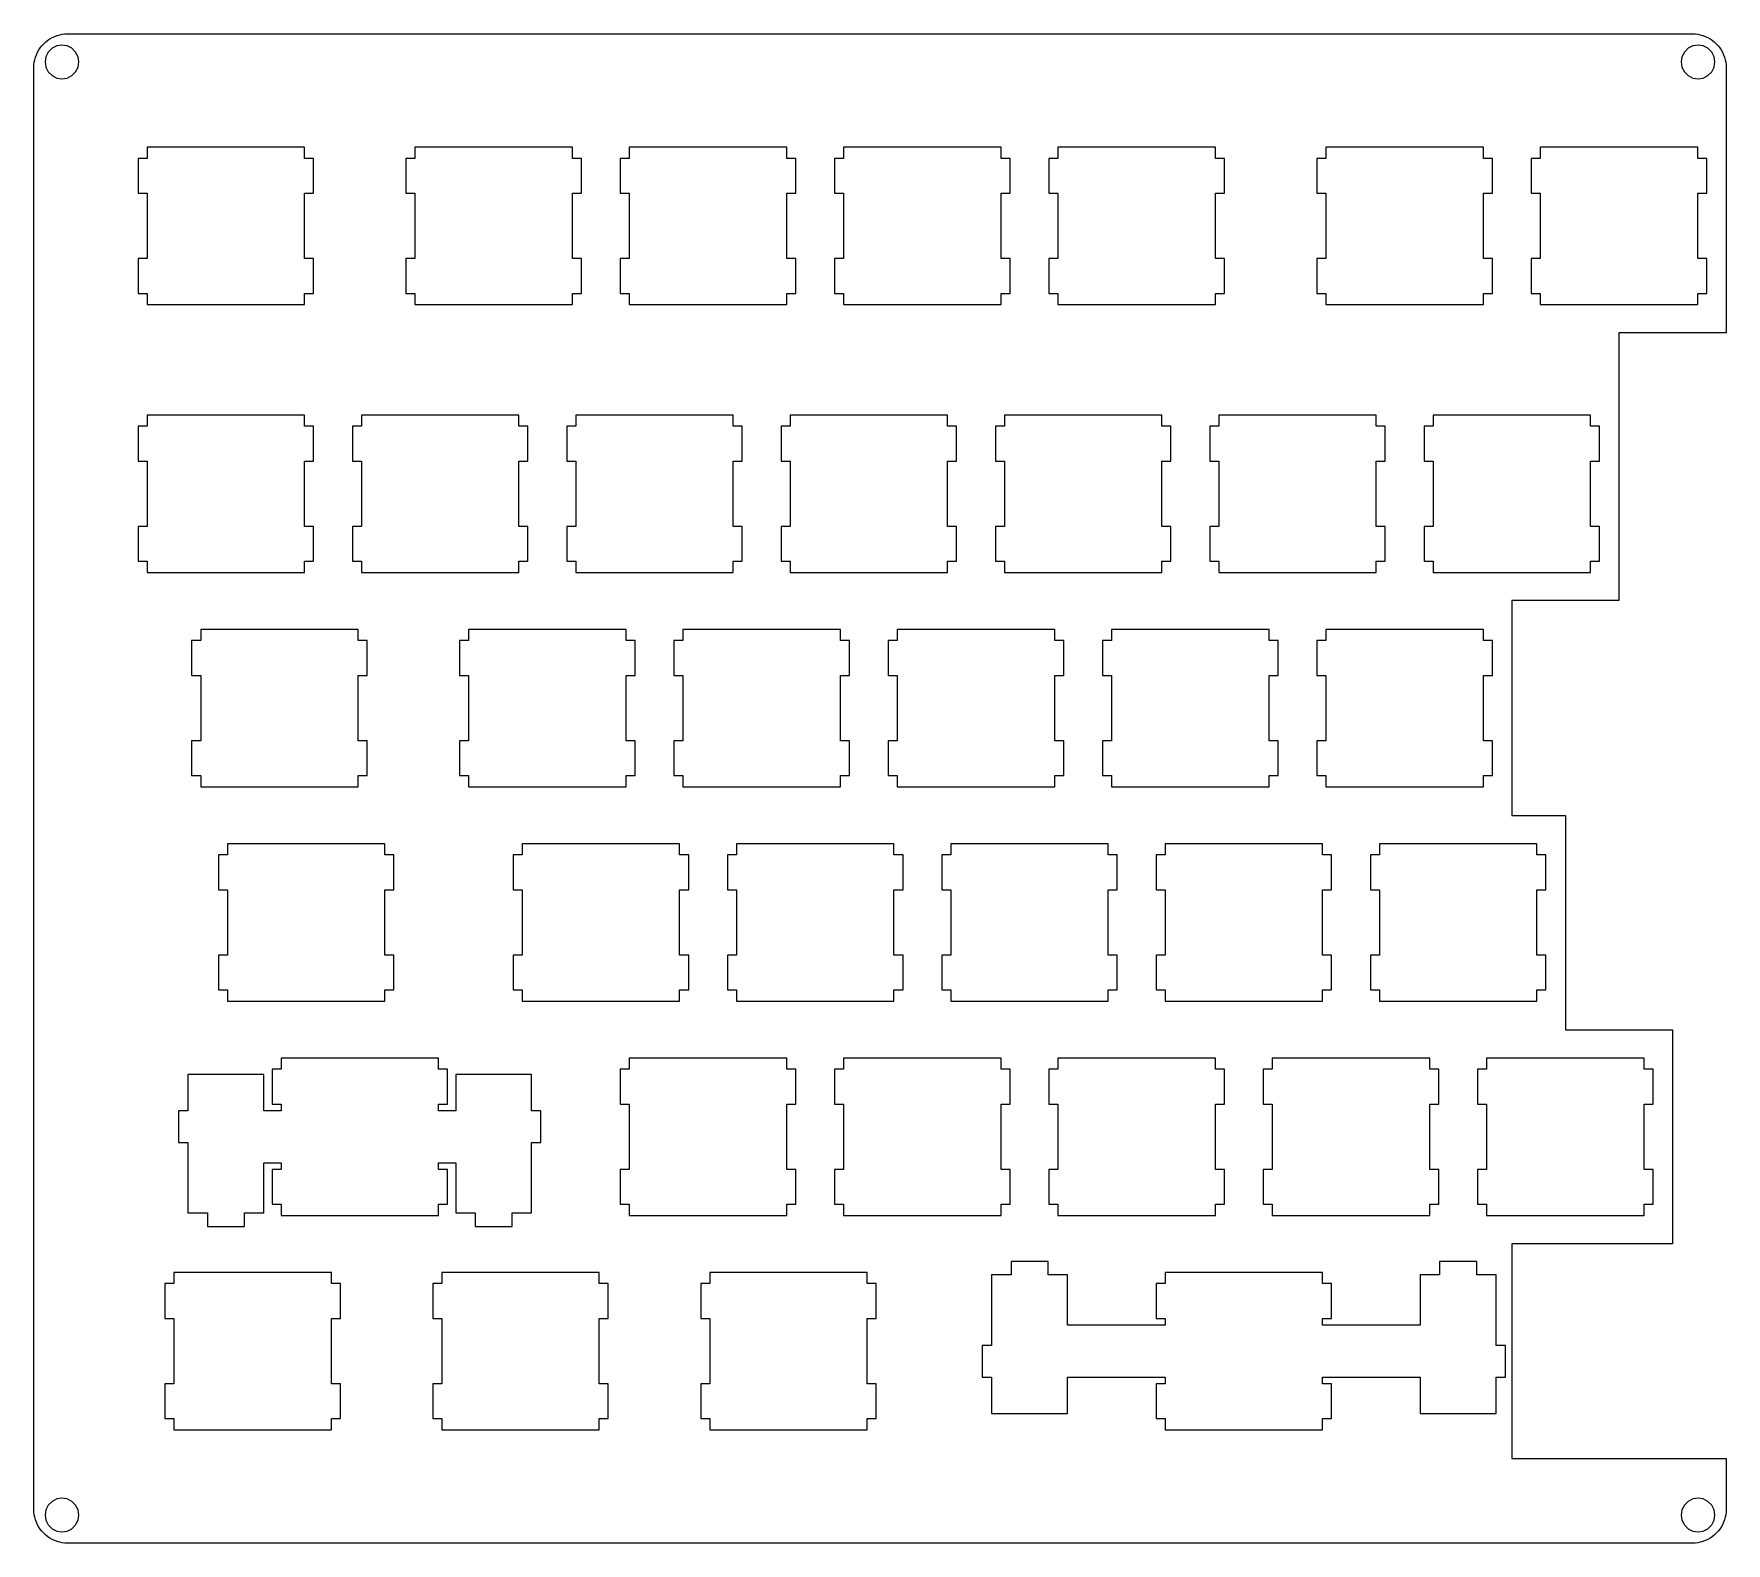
# Model space of a CAD drawing. Extents: x 0 to 151, y 0 to 134.
import ezdxf

# ---------------------------------------------------------------- set-up
doc = ezdxf.new("R2010")
doc.units = 0
doc.layers.get('0').update_dxf_attribs({"linetype": 'CONTINUOUS'})

msp = doc.modelspace()

# ---------------------------------------------------------------- linework, layer by layer
at = {"color": 0}
for p, q in [((1.52687, 133.871), (1.73357, 133.987)), ((1.73357, 133.987), (1.94717, 134.084)), ((1.94717, 134.084), (2.16765, 134.167)), ((2.16765, 134.167), (2.39503, 134.231)), ((2.39503, 134.231), (2.62516, 134.277)), ((2.62516, 134.277), (2.85943, 134.304)), ((2.85943, 134.304), (3.09507, 134.313)), ((3.09507, 134.313), (147.512, 134.313)), ((147.512, 134.313), (147.747, 134.304)), ((147.747, 134.304), (147.981, 134.277)), ((147.981, 134.277), (148.212, 134.231)), ((148.212, 134.231), (148.438, 134.167)), ((148.438, 134.167), (148.66, 134.084)), ((148.66, 134.084), (148.872, 133.987)), ((148.872, 133.987), (149.079, 133.871)), ((0.241157, 132.241), (0.323839, 132.461)), ((0.323839, 132.461), (0.421679, 132.675)), ((0.421679, 132.675), (0.537436, 132.882)), ((0.537436, 132.882), (0.666972, 133.077)), ((0.666972, 133.077), (0.813043, 133.262)), ((0.813043, 133.262), (0.972894, 133.435)), ((0.972894, 133.435), (1.14653, 133.595)), ((1.14653, 133.595), (1.33119, 133.741)), ((1.38217, 132.696), (1.16858, 132.276)), ((1.33119, 133.741), (1.52687, 133.871)), ((1.7129, 133.026), (1.38217, 132.696)), ((2.13183, 133.24), (1.7129, 133.026)), ((2.59485, 133.313), (2.13183, 133.24)), ((3.05787, 133.24), (2.59485, 133.313)), ((3.47679, 133.026), (3.05787, 133.24)), ((3.80891, 132.696), (3.47679, 133.026)), ((4.0211, 132.276), (3.80891, 132.696)), ((146.797, 132.696), (146.585, 132.276)), ((147.129, 133.026), (146.797, 132.696)), ((147.548, 133.24), (147.129, 133.026)), ((148.011, 133.313), (147.548, 133.24)), ((148.474, 133.24), (148.011, 133.313)), ((148.893, 133.026), (148.474, 133.24)), ((149.225, 132.696), (148.893, 133.026)), ((149.079, 133.871), (149.275, 133.741)), ((149.437, 132.276), (149.225, 132.696)), ((149.275, 133.741), (149.459, 133.595)), ((149.459, 133.595), (149.633, 133.435)), ((149.633, 133.435), (149.793, 133.262)), ((149.793, 133.262), (149.939, 133.077)), ((149.939, 133.077), (150.068, 132.882)), ((150.068, 132.882), (150.184, 132.675)), ((150.184, 132.675), (150.282, 132.461)), ((150.282, 132.461), (150.364, 132.241)), ((0.095085, 131.313), (0.104731, 131.549)), ((0.095085, 3.16949), (0.095085, 131.313)), ((0.104731, 131.549), (0.130914, 131.783)), ((0.130914, 131.783), (0.177767, 132.013)), ((0.177767, 132.013), (0.241157, 132.241)), ((1.16858, 132.276), (1.09416, 131.814)), ((1.09416, 131.814), (1.16858, 131.35)), ((1.16858, 131.35), (1.38217, 130.932)), ((1.38217, 130.932), (1.7129, 130.599)), ((3.47679, 130.599), (3.80891, 130.932)), ((3.80891, 130.932), (4.0211, 131.35)), ((4.09554, 131.814), (4.0211, 132.276)), ((4.0211, 131.35), (4.09554, 131.814)), ((146.585, 132.276), (146.51, 131.814)), ((146.51, 131.814), (146.585, 131.35)), ((146.585, 131.35), (146.797, 130.932)), ((146.797, 130.932), (147.129, 130.599)), ((148.893, 130.599), (149.225, 130.932)), ((149.225, 130.932), (149.437, 131.35)), ((149.512, 131.814), (149.437, 132.276)), ((149.437, 131.35), (149.512, 131.814)), ((150.364, 132.241), (150.428, 132.013)), ((150.428, 132.013), (150.475, 131.783)), ((150.475, 131.783), (150.501, 131.549)), ((150.501, 131.549), (150.512, 131.313)), ((150.512, 131.313), (150.512, 126.798)), ((1.7129, 130.599), (2.13183, 130.387)), ((2.13183, 130.387), (2.59485, 130.313)), ((2.59485, 130.313), (3.05787, 130.387)), ((3.05787, 130.387), (3.47679, 130.599)), ((147.129, 130.599), (147.548, 130.387)), ((147.548, 130.387), (148.011, 130.313)), ((148.011, 130.313), (148.474, 130.387)), ((148.474, 130.387), (148.893, 130.599)), ((150.512, 126.798), (150.509, 126.798)), ((150.509, 126.798), (150.509, 107.749)), ((10.1589, 124.249), (10.1589, 123.249)), ((24.1598, 124.249), (10.1589, 124.249)), ((24.1598, 123.249), (24.1598, 124.249)), ((33.9728, 124.249), (33.9728, 123.249)), ((47.9721, 124.249), (33.9728, 124.249)), ((47.9721, 123.249), (47.9721, 124.249)), ((53.0229, 124.249), (53.0229, 123.249)), ((67.0221, 124.249), (53.0229, 124.249)), ((67.0221, 123.249), (67.0221, 124.249)), ((72.0729, 124.249), (72.0729, 123.249)), ((86.0721, 124.249), (72.0729, 124.249)), ((86.0721, 123.249), (86.0721, 124.249)), ((91.1229, 124.249), (91.1229, 123.249)), ((105.122, 124.249), (91.1229, 124.249)), ((105.122, 123.249), (105.122, 124.249)), ((114.934, 124.249), (114.934, 123.249)), ((128.935, 124.249), (114.934, 124.249)), ((128.935, 123.249), (128.935, 124.249)), ((133.985, 124.249), (133.985, 123.249)), ((147.986, 124.249), (133.985, 124.249)), ((147.986, 123.249), (147.986, 124.249)), ((10.1589, 123.249), (9.35965, 123.249)), ((9.35965, 123.249), (9.35965, 120.148)), ((24.9604, 123.249), (24.1598, 123.249)), ((24.9604, 120.148), (24.9604, 123.249)), ((33.9728, 123.249), (33.1722, 123.249)), ((33.1722, 123.249), (33.1722, 120.148)), ((48.7729, 123.249), (47.9721, 123.249)), ((48.7729, 120.148), (48.7729, 123.249)), ((53.0229, 123.249), (52.222, 123.249)), ((52.222, 123.249), (52.222, 120.148)), ((67.8229, 123.249), (67.0221, 123.249)), ((67.8229, 120.148), (67.8229, 123.249)), ((72.0729, 123.249), (71.272, 123.249)), ((71.272, 123.249), (71.272, 120.148)), ((86.8729, 123.249), (86.0721, 123.249)), ((86.8729, 120.148), (86.8729, 123.249)), ((91.1229, 123.249), (90.322, 123.249)), ((90.322, 123.249), (90.322, 120.148)), ((105.923, 123.249), (105.122, 123.249)), ((105.923, 120.148), (105.923, 123.249)), ((114.934, 123.249), (114.135, 123.249)), ((114.135, 123.249), (114.135, 120.148)), ((129.735, 123.249), (128.935, 123.249)), ((129.735, 120.148), (129.735, 123.249)), ((133.985, 123.249), (133.185, 123.249)), ((133.185, 123.249), (133.185, 120.148)), ((148.785, 123.249), (147.986, 123.249)), ((148.785, 120.148), (148.785, 123.249)), ((9.35965, 120.148), (10.1589, 120.148)), ((10.1589, 120.148), (10.1589, 114.348)), ((24.1598, 114.348), (24.1598, 120.148)), ((24.1598, 120.148), (24.9604, 120.148)), ((33.1722, 120.148), (33.9728, 120.148)), ((33.9728, 120.148), (33.9728, 114.348)), ((47.9721, 114.348), (47.9721, 120.148)), ((47.9721, 120.148), (48.7729, 120.148)), ((52.222, 120.148), (53.0229, 120.148)), ((53.0229, 120.148), (53.0229, 114.348)), ((67.0221, 114.348), (67.0221, 120.148)), ((67.0221, 120.148), (67.8229, 120.148)), ((71.272, 120.148), (72.0729, 120.148)), ((72.0729, 120.148), (72.0729, 114.348)), ((86.0721, 114.348), (86.0721, 120.148)), ((86.0721, 120.148), (86.8729, 120.148)), ((90.322, 120.148), (91.1229, 120.148)), ((91.1229, 120.148), (91.1229, 114.348)), ((105.122, 114.348), (105.122, 120.148)), ((105.122, 120.148), (105.923, 120.148)), ((114.135, 120.148), (114.934, 120.148)), ((114.934, 120.148), (114.934, 114.348)), ((128.935, 114.348), (128.935, 120.148)), ((128.935, 120.148), (129.735, 120.148)), ((133.185, 120.148), (133.985, 120.148)), ((133.985, 120.148), (133.985, 114.348)), ((147.986, 114.348), (147.986, 120.148)), ((147.986, 120.148), (148.785, 120.148)), ((10.1589, 114.348), (9.35965, 114.348)), ((9.35965, 114.348), (9.35965, 111.249)), ((24.9604, 114.348), (24.1598, 114.348)), ((24.9604, 111.249), (24.9604, 114.348)), ((33.9728, 114.348), (33.1722, 114.348)), ((33.1722, 114.348), (33.1722, 111.249)), ((48.7729, 114.348), (47.9721, 114.348)), ((48.7729, 111.249), (48.7729, 114.348)), ((53.0229, 114.348), (52.222, 114.348)), ((52.222, 114.348), (52.222, 111.249)), ((67.8229, 114.348), (67.0221, 114.348)), ((67.8229, 111.249), (67.8229, 114.348)), ((72.0729, 114.348), (71.272, 114.348)), ((71.272, 114.348), (71.272, 111.249)), ((86.8729, 114.348), (86.0721, 114.348)), ((86.8729, 111.249), (86.8729, 114.348)), ((91.1229, 114.348), (90.322, 114.348)), ((90.322, 114.348), (90.322, 111.249)), ((105.923, 114.348), (105.122, 114.348)), ((105.923, 111.249), (105.923, 114.348)), ((114.934, 114.348), (114.135, 114.348)), ((114.135, 114.348), (114.135, 111.249)), ((129.735, 114.348), (128.935, 114.348)), ((129.735, 111.249), (129.735, 114.348)), ((133.985, 114.348), (133.185, 114.348)), ((133.185, 114.348), (133.185, 111.249)), ((148.785, 114.348), (147.986, 114.348)), ((148.785, 111.249), (148.785, 114.348)), ((9.35965, 111.249), (10.1589, 111.249)), ((10.1589, 111.249), (10.1589, 110.249)), ((10.1589, 110.249), (24.1598, 110.249)), ((24.1598, 110.249), (24.1598, 111.249)), ((24.1598, 111.249), (24.9604, 111.249)), ((33.1722, 111.249), (33.9728, 111.249)), ((33.9728, 111.249), (33.9728, 110.249)), ((33.9728, 110.249), (47.9721, 110.249)), ((47.9721, 110.249), (47.9721, 111.249)), ((47.9721, 111.249), (48.7729, 111.249)), ((52.222, 111.249), (53.0229, 111.249)), ((53.0229, 111.249), (53.0229, 110.249)), ((53.0229, 110.249), (67.0221, 110.249)), ((67.0221, 110.249), (67.0221, 111.249)), ((67.0221, 111.249), (67.8229, 111.249)), ((71.272, 111.249), (72.0729, 111.249)), ((72.0729, 111.249), (72.0729, 110.249)), ((72.0729, 110.249), (86.0721, 110.249)), ((86.0721, 110.249), (86.0721, 111.249)), ((86.0721, 111.249), (86.8729, 111.249)), ((90.322, 111.249), (91.1229, 111.249)), ((91.1229, 111.249), (91.1229, 110.249)), ((91.1229, 110.249), (105.122, 110.249)), ((105.122, 110.249), (105.122, 111.249)), ((105.122, 111.249), (105.923, 111.249)), ((114.135, 111.249), (114.934, 111.249)), ((114.934, 111.249), (114.934, 110.249)), ((114.934, 110.249), (128.935, 110.249)), ((128.935, 110.249), (128.935, 111.249)), ((128.935, 111.249), (129.735, 111.249)), ((133.185, 111.249), (133.985, 111.249)), ((133.985, 111.249), (133.985, 110.249)), ((133.985, 110.249), (147.986, 110.249)), ((147.986, 110.249), (147.986, 111.249)), ((147.986, 111.249), (148.785, 111.249)), ((150.509, 107.749), (140.986, 107.749)), ((140.986, 107.749), (140.986, 83.9364)), ((10.1589, 99.4364), (9.35965, 99.4364)), ((9.35965, 99.4364), (9.35965, 96.3359)), ((10.1589, 100.435), (10.1589, 99.4364)), ((24.1598, 100.435), (10.1589, 100.435)), ((24.1598, 99.4364), (24.1598, 100.435)), ((24.9604, 99.4364), (24.1598, 99.4364)), ((24.9604, 96.3359), (24.9604, 99.4364)), ((29.2089, 99.4364), (28.411, 99.4364)), ((28.411, 99.4364), (28.411, 96.3359)), ((29.2089, 100.435), (29.2089, 99.4364)), ((43.2096, 100.435), (29.2089, 100.435)), ((43.2096, 99.4364), (43.2096, 100.435)), ((44.009, 99.4364), (43.2096, 99.4364)), ((44.009, 96.3359), (44.009, 99.4364)), ((48.2589, 99.4364), (47.4595, 99.4364)), ((47.4595, 99.4364), (47.4595, 96.3359)), ((48.2589, 100.435), (48.2589, 99.4364)), ((62.2596, 100.435), (48.2589, 100.435)), ((62.2596, 99.4364), (62.2596, 100.435)), ((63.059, 99.4364), (62.2596, 99.4364)), ((63.059, 96.3359), (63.059, 99.4364)), ((67.3089, 99.4364), (66.5095, 99.4364)), ((66.5095, 99.4364), (66.5095, 96.3359)), ((67.3089, 100.435), (67.3089, 99.4364)), ((81.3096, 100.435), (67.3089, 100.435)), ((81.3096, 99.4364), (81.3096, 100.435)), ((82.109, 99.4364), (81.3096, 99.4364)), ((82.109, 96.3359), (82.109, 99.4364)), ((86.3589, 99.4364), (85.5595, 99.4364)), ((85.5595, 99.4364), (85.5595, 96.3359)), ((86.3589, 100.435), (86.3589, 99.4364)), ((100.36, 100.435), (86.3589, 100.435)), ((100.36, 99.4364), (100.36, 100.435)), ((101.159, 99.4364), (100.36, 99.4364)), ((101.159, 96.3359), (101.159, 99.4364)), ((105.409, 99.4364), (104.61, 99.4364)), ((104.61, 99.4364), (104.61, 96.3359)), ((105.409, 100.435), (105.409, 99.4364)), ((119.41, 100.435), (105.409, 100.435)), ((119.41, 99.4364), (119.41, 100.435)), ((120.209, 99.4364), (119.41, 99.4364)), ((120.209, 96.3359), (120.209, 99.4364)), ((124.459, 99.4364), (123.66, 99.4364)), ((123.66, 99.4364), (123.66, 96.3359)), ((124.459, 100.435), (124.459, 99.4364)), ((138.46, 100.435), (124.459, 100.435)), ((138.46, 99.4364), (138.46, 100.435)), ((139.26, 99.4364), (138.46, 99.4364)), ((139.26, 96.3359), (139.26, 99.4364)), ((9.35965, 96.3359), (10.1589, 96.3359)), ((10.1589, 96.3359), (10.1589, 90.5358)), ((24.1598, 90.5358), (24.1598, 96.3359)), ((24.1598, 96.3359), (24.9604, 96.3359)), ((28.411, 96.3359), (29.2089, 96.3359)), ((29.2089, 96.3359), (29.2089, 90.5358)), ((43.2096, 90.5358), (43.2096, 96.3359)), ((43.2096, 96.3359), (44.009, 96.3359)), ((47.4595, 96.3359), (48.2589, 96.3359)), ((48.2589, 96.3359), (48.2589, 90.5358)), ((62.2596, 90.5358), (62.2596, 96.3359)), ((62.2596, 96.3359), (63.059, 96.3359)), ((66.5095, 96.3359), (67.3089, 96.3359)), ((67.3089, 96.3359), (67.3089, 90.5358)), ((81.3096, 90.5358), (81.3096, 96.3359)), ((81.3096, 96.3359), (82.109, 96.3359)), ((85.5595, 96.3359), (86.3589, 96.3359)), ((86.3589, 96.3359), (86.3589, 90.5358)), ((100.36, 90.5358), (100.36, 96.3359)), ((100.36, 96.3359), (101.159, 96.3359)), ((104.61, 96.3359), (105.409, 96.3359)), ((105.409, 96.3359), (105.409, 90.5358)), ((119.41, 90.5358), (119.41, 96.3359)), ((119.41, 96.3359), (120.209, 96.3359)), ((123.66, 96.3359), (124.459, 96.3359)), ((124.459, 96.3359), (124.459, 90.5358)), ((138.46, 90.5358), (138.46, 96.3359)), ((138.46, 96.3359), (139.26, 96.3359)), ((10.1589, 90.5358), (9.35965, 90.5358)), ((9.35965, 90.5358), (9.35965, 87.4367)), ((24.9604, 90.5358), (24.1598, 90.5358)), ((24.9604, 87.4367), (24.9604, 90.5358)), ((29.2089, 90.5358), (28.411, 90.5358)), ((28.411, 90.5358), (28.411, 87.4367)), ((44.009, 90.5358), (43.2096, 90.5358)), ((44.009, 87.4367), (44.009, 90.5358)), ((48.2589, 90.5358), (47.4595, 90.5358)), ((47.4595, 90.5358), (47.4595, 87.4367)), ((63.059, 90.5358), (62.2596, 90.5358)), ((63.059, 87.4367), (63.059, 90.5358)), ((67.3089, 90.5358), (66.5095, 90.5358)), ((66.5095, 90.5358), (66.5095, 87.4367)), ((82.109, 90.5358), (81.3096, 90.5358)), ((82.109, 87.4367), (82.109, 90.5358)), ((86.3589, 90.5358), (85.5595, 90.5358)), ((85.5595, 90.5358), (85.5595, 87.4367)), ((101.159, 90.5358), (100.36, 90.5358)), ((101.159, 87.4367), (101.159, 90.5358)), ((105.409, 90.5358), (104.61, 90.5358)), ((104.61, 90.5358), (104.61, 87.4367)), ((120.209, 90.5358), (119.41, 90.5358)), ((120.209, 87.4367), (120.209, 90.5358)), ((124.459, 90.5358), (123.66, 90.5358)), ((123.66, 90.5358), (123.66, 87.4367)), ((139.26, 90.5358), (138.46, 90.5358)), ((139.26, 87.4367), (139.26, 90.5358)), ((9.35965, 87.4367), (10.1589, 87.4367)), ((10.1589, 87.4367), (10.1589, 86.4362)), ((24.1598, 86.4362), (24.1598, 87.4367)), ((24.1598, 87.4367), (24.9604, 87.4367)), ((28.411, 87.4367), (29.2089, 87.4367)), ((29.2089, 87.4367), (29.2089, 86.4362)), ((43.2096, 86.4362), (43.2096, 87.4367)), ((43.2096, 87.4367), (44.009, 87.4367)), ((47.4595, 87.4367), (48.2589, 87.4367)), ((48.2589, 87.4367), (48.2589, 86.4362)), ((62.2596, 86.4362), (62.2596, 87.4367)), ((62.2596, 87.4367), (63.059, 87.4367)), ((66.5095, 87.4367), (67.3089, 87.4367)), ((67.3089, 87.4367), (67.3089, 86.4362)), ((81.3096, 86.4362), (81.3096, 87.4367)), ((81.3096, 87.4367), (82.109, 87.4367)), ((85.5595, 87.4367), (86.3589, 87.4367)), ((86.3589, 87.4367), (86.3589, 86.4362)), ((100.36, 86.4362), (100.36, 87.4367)), ((100.36, 87.4367), (101.159, 87.4367)), ((104.61, 87.4367), (105.409, 87.4367)), ((105.409, 87.4367), (105.409, 86.4362)), ((119.41, 86.4362), (119.41, 87.4367)), ((119.41, 87.4367), (120.209, 87.4367)), ((123.66, 87.4367), (124.459, 87.4367)), ((124.459, 87.4367), (124.459, 86.4362)), ((138.46, 86.4362), (138.46, 87.4367)), ((138.46, 87.4367), (139.26, 87.4367)), ((10.1589, 86.4362), (24.1598, 86.4362)), ((29.2089, 86.4362), (43.2096, 86.4362)), ((48.2589, 86.4362), (62.2596, 86.4362)), ((67.3089, 86.4362), (81.3096, 86.4362)), ((86.3589, 86.4362), (100.36, 86.4362)), ((105.409, 86.4362), (119.41, 86.4362)), ((124.459, 86.4362), (138.46, 86.4362)), ((140.986, 83.9364), (131.459, 83.9364)), ((131.459, 83.9364), (131.459, 64.8353)), ((14.9228, 81.3855), (14.9228, 80.3864)), ((28.9223, 81.3855), (14.9228, 81.3855)), ((28.9223, 80.3864), (28.9223, 81.3855)), ((38.7354, 81.3855), (38.7354, 80.3864)), ((52.736, 81.3855), (38.7354, 81.3855)), ((52.736, 80.3864), (52.736, 81.3855)), ((57.7854, 81.3855), (57.7854, 80.3864)), ((71.786, 81.3855), (57.7854, 81.3855)), ((71.786, 80.3864), (71.786, 81.3855)), ((76.8354, 81.3855), (76.8354, 80.3864)), ((90.836, 81.3855), (76.8354, 81.3855)), ((90.836, 80.3864), (90.836, 81.3855)), ((95.8839, 81.3855), (95.8839, 80.3864)), ((109.885, 81.3855), (95.8839, 81.3855)), ((109.885, 80.3864), (109.885, 81.3855)), ((114.934, 81.3855), (114.934, 80.3864)), ((128.935, 81.3855), (114.934, 81.3855)), ((128.935, 80.3864), (128.935, 81.3855)), ((14.9228, 80.3864), (14.1222, 80.3864)), ((14.1222, 80.3864), (14.1222, 77.2859)), ((29.7229, 80.3864), (28.9223, 80.3864)), ((29.7229, 77.2859), (29.7229, 80.3864)), ((38.7354, 80.3864), (37.936, 80.3864)), ((37.936, 80.3864), (37.936, 77.2859)), ((53.5354, 80.3864), (52.736, 80.3864)), ((53.5354, 77.2859), (53.5354, 80.3864)), ((57.7854, 80.3864), (56.986, 80.3864)), ((56.986, 80.3864), (56.986, 77.2859)), ((72.5854, 80.3864), (71.786, 80.3864)), ((72.5854, 77.2859), (72.5854, 80.3864)), ((76.8354, 80.3864), (76.036, 80.3864)), ((76.036, 80.3864), (76.036, 77.2859)), ((91.634, 80.3864), (90.836, 80.3864)), ((91.634, 77.2859), (91.634, 80.3864)), ((95.8839, 80.3864), (95.086, 80.3864)), ((95.086, 80.3864), (95.086, 77.2859)), ((110.684, 80.3864), (109.885, 80.3864)), ((110.684, 77.2859), (110.684, 80.3864)), ((114.934, 80.3864), (114.135, 80.3864)), ((114.135, 80.3864), (114.135, 77.2859)), ((129.735, 80.3864), (128.935, 80.3864)), ((129.735, 77.2859), (129.735, 80.3864)), ((14.1222, 77.2859), (14.9228, 77.2859)), ((14.9228, 77.2859), (14.9228, 71.4858)), ((28.9223, 71.4858), (28.9223, 77.2859)), ((28.9223, 77.2859), (29.7229, 77.2859)), ((37.936, 77.2859), (38.7354, 77.2859)), ((38.7354, 77.2859), (38.7354, 71.4858)), ((52.736, 71.4858), (52.736, 77.2859)), ((52.736, 77.2859), (53.5354, 77.2859)), ((56.986, 77.2859), (57.7854, 77.2859)), ((57.7854, 77.2859), (57.7854, 71.4858)), ((71.786, 71.4858), (71.786, 77.2859)), ((71.786, 77.2859), (72.5854, 77.2859)), ((76.036, 77.2859), (76.8354, 77.2859)), ((76.8354, 77.2859), (76.8354, 71.4858)), ((90.836, 71.4858), (90.836, 77.2859)), ((90.836, 77.2859), (91.634, 77.2859)), ((95.086, 77.2859), (95.8839, 77.2859)), ((95.8839, 77.2859), (95.8839, 71.4858)), ((109.885, 71.4858), (109.885, 77.2859)), ((109.885, 77.2859), (110.684, 77.2859)), ((114.135, 77.2859), (114.934, 77.2859)), ((114.934, 77.2859), (114.934, 71.4858)), ((128.935, 71.4858), (128.935, 77.2859)), ((128.935, 77.2859), (129.735, 77.2859)), ((14.9228, 71.4858), (14.1222, 71.4858)), ((14.1222, 71.4858), (14.1222, 68.3867)), ((29.7229, 71.4858), (28.9223, 71.4858)), ((29.7229, 68.3867), (29.7229, 71.4858)), ((38.7354, 71.4858), (37.936, 71.4858)), ((37.936, 71.4858), (37.936, 68.3867)), ((53.5354, 71.4858), (52.736, 71.4858)), ((53.5354, 68.3867), (53.5354, 71.4858)), ((57.7854, 71.4858), (56.986, 71.4858)), ((56.986, 71.4858), (56.986, 68.3867)), ((72.5854, 71.4858), (71.786, 71.4858)), ((72.5854, 68.3867), (72.5854, 71.4858)), ((76.8354, 71.4858), (76.036, 71.4858)), ((76.036, 71.4858), (76.036, 68.3867)), ((91.634, 71.4858), (90.836, 71.4858)), ((91.634, 68.3867), (91.634, 71.4858)), ((95.8839, 71.4858), (95.086, 71.4858)), ((95.086, 71.4858), (95.086, 68.3867)), ((110.684, 71.4858), (109.885, 71.4858)), ((110.684, 68.3867), (110.684, 71.4858)), ((114.934, 71.4858), (114.135, 71.4858)), ((114.135, 71.4858), (114.135, 68.3867)), ((129.735, 71.4858), (128.935, 71.4858)), ((129.735, 68.3867), (129.735, 71.4858)), ((14.1222, 68.3867), (14.9228, 68.3867)), ((14.9228, 68.3867), (14.9228, 67.3862)), ((28.9223, 67.3862), (28.9223, 68.3867)), ((28.9223, 68.3867), (29.7229, 68.3867)), ((37.936, 68.3867), (38.7354, 68.3867)), ((38.7354, 68.3867), (38.7354, 67.3862)), ((52.736, 67.3862), (52.736, 68.3867)), ((52.736, 68.3867), (53.5354, 68.3867)), ((56.986, 68.3867), (57.7854, 68.3867)), ((57.7854, 68.3867), (57.7854, 67.3862)), ((71.786, 67.3862), (71.786, 68.3867)), ((71.786, 68.3867), (72.5854, 68.3867)), ((76.036, 68.3867), (76.8354, 68.3867)), ((76.8354, 68.3867), (76.8354, 67.3862)), ((90.836, 67.3862), (90.836, 68.3867)), ((90.836, 68.3867), (91.634, 68.3867)), ((95.086, 68.3867), (95.8839, 68.3867)), ((95.8839, 68.3867), (95.8839, 67.3862)), ((109.885, 67.3862), (109.885, 68.3867)), ((109.885, 68.3867), (110.684, 68.3867)), ((114.135, 68.3867), (114.934, 68.3867)), ((114.934, 68.3867), (114.934, 67.3862)), ((128.935, 67.3862), (128.935, 68.3867)), ((128.935, 68.3867), (129.735, 68.3867)), ((14.9228, 67.3862), (28.9223, 67.3862)), ((38.7354, 67.3862), (52.736, 67.3862)), ((57.7854, 67.3862), (71.786, 67.3862)), ((76.8354, 67.3862), (90.836, 67.3862)), ((95.8839, 67.3862), (109.885, 67.3862)), ((114.934, 67.3862), (128.935, 67.3862)), ((131.459, 64.8353), (136.222, 64.8353)), ((136.222, 64.8353), (136.222, 45.7853)), ((17.304, 62.3355), (17.304, 61.3364)), ((31.3035, 62.3355), (17.304, 62.3355)), ((31.3035, 61.3364), (31.3035, 62.3355)), ((43.4979, 62.3355), (43.4979, 61.3364)), ((57.4971, 62.3355), (43.4979, 62.3355)), ((57.4971, 61.3364), (57.4971, 62.3355)), ((62.5479, 62.3355), (62.5479, 61.3364)), ((76.5471, 62.3355), (62.5479, 62.3355)), ((76.5471, 61.3364), (76.5471, 62.3355)), ((81.5979, 62.3355), (81.5979, 61.3364)), ((95.5971, 62.3355), (81.5979, 62.3355)), ((95.5971, 61.3364), (95.5971, 62.3355)), ((100.648, 62.3355), (100.648, 61.3364)), ((114.647, 62.3355), (100.648, 62.3355)), ((114.647, 61.3364), (114.647, 62.3355)), ((119.698, 62.3355), (119.698, 61.3364)), ((133.697, 62.3355), (119.698, 62.3355)), ((133.697, 61.3364), (133.697, 62.3355)), ((17.304, 61.3364), (16.5034, 61.3364)), ((16.5034, 61.3364), (16.5034, 58.2359)), ((32.1042, 61.3364), (31.3035, 61.3364)), ((32.1042, 58.2359), (32.1042, 61.3364)), ((43.4979, 61.3364), (42.697, 61.3364)), ((42.697, 61.3364), (42.697, 58.2359)), ((58.2979, 61.3364), (57.4971, 61.3364)), ((58.2979, 58.2359), (58.2979, 61.3364)), ((62.5479, 61.3364), (61.747, 61.3364)), ((61.747, 61.3364), (61.747, 58.2359)), ((77.3479, 61.3364), (76.5471, 61.3364)), ((77.3479, 58.2359), (77.3479, 61.3364)), ((81.5979, 61.3364), (80.797, 61.3364)), ((80.797, 61.3364), (80.797, 58.2359)), ((96.3979, 61.3364), (95.5971, 61.3364)), ((96.3979, 58.2359), (96.3979, 61.3364)), ((100.648, 61.3364), (99.847, 61.3364)), ((99.847, 61.3364), (99.847, 58.2359)), ((115.448, 61.3364), (114.647, 61.3364)), ((115.448, 58.2359), (115.448, 61.3364)), ((119.698, 61.3364), (118.897, 61.3364)), ((118.897, 61.3364), (118.897, 58.2359)), ((134.498, 61.3364), (133.697, 61.3364)), ((134.498, 58.2359), (134.498, 61.3364)), ((16.5034, 58.2359), (17.304, 58.2359)), ((17.304, 58.2359), (17.304, 52.4358)), ((31.3035, 52.4358), (31.3035, 58.2359)), ((31.3035, 58.2359), (32.1042, 58.2359)), ((42.697, 58.2359), (43.4979, 58.2359)), ((43.4979, 58.2359), (43.4979, 52.4358)), ((57.4971, 52.4358), (57.4971, 58.2359)), ((57.4971, 58.2359), (58.2979, 58.2359)), ((61.747, 58.2359), (62.5479, 58.2359)), ((62.5479, 58.2359), (62.5479, 52.4358)), ((76.5471, 52.4358), (76.5471, 58.2359)), ((76.5471, 58.2359), (77.3479, 58.2359)), ((80.797, 58.2359), (81.5979, 58.2359)), ((81.5979, 58.2359), (81.5979, 52.4358)), ((95.5971, 52.4358), (95.5971, 58.2359)), ((95.5971, 58.2359), (96.3979, 58.2359)), ((99.847, 58.2359), (100.648, 58.2359)), ((100.648, 58.2359), (100.648, 52.4358)), ((114.647, 52.4358), (114.647, 58.2359)), ((114.647, 58.2359), (115.448, 58.2359)), ((118.897, 58.2359), (119.698, 58.2359)), ((119.698, 58.2359), (119.698, 52.4358)), ((133.697, 52.4358), (133.697, 58.2359)), ((133.697, 58.2359), (134.498, 58.2359)), ((17.304, 52.4358), (16.5034, 52.4358)), ((16.5034, 52.4358), (16.5034, 49.3367)), ((32.1042, 52.4358), (31.3035, 52.4358)), ((32.1042, 49.3367), (32.1042, 52.4358)), ((43.4979, 52.4358), (42.697, 52.4358)), ((42.697, 52.4358), (42.697, 49.3367)), ((58.2979, 52.4358), (57.4971, 52.4358)), ((58.2979, 49.3367), (58.2979, 52.4358)), ((62.5479, 52.4358), (61.747, 52.4358)), ((61.747, 52.4358), (61.747, 49.3367)), ((77.3479, 52.4358), (76.5471, 52.4358)), ((77.3479, 49.3367), (77.3479, 52.4358)), ((81.5979, 52.4358), (80.797, 52.4358)), ((80.797, 52.4358), (80.797, 49.3367)), ((96.3979, 52.4358), (95.5971, 52.4358)), ((96.3979, 49.3367), (96.3979, 52.4358)), ((100.648, 52.4358), (99.847, 52.4358)), ((99.847, 52.4358), (99.847, 49.3367)), ((115.448, 52.4358), (114.647, 52.4358)), ((115.448, 49.3367), (115.448, 52.4358)), ((119.698, 52.4358), (118.897, 52.4358)), ((118.897, 52.4358), (118.897, 49.3367)), ((134.498, 52.4358), (133.697, 52.4358)), ((134.498, 49.3367), (134.498, 52.4358)), ((16.5034, 49.3367), (17.304, 49.3367)), ((17.304, 49.3367), (17.304, 48.3362)), ((17.304, 48.3362), (31.3035, 48.3362)), ((31.3035, 48.3362), (31.3035, 49.3367)), ((31.3035, 49.3367), (32.1042, 49.3367)), ((42.697, 49.3367), (43.4979, 49.3367)), ((43.4979, 49.3367), (43.4979, 48.3362)), ((43.4979, 48.3362), (57.4971, 48.3362)), ((57.4971, 48.3362), (57.4971, 49.3367)), ((57.4971, 49.3367), (58.2979, 49.3367)), ((61.747, 49.3367), (62.5479, 49.3367)), ((62.5479, 49.3367), (62.5479, 48.3362)), ((62.5479, 48.3362), (76.5471, 48.3362)), ((76.5471, 48.3362), (76.5471, 49.3367)), ((76.5471, 49.3367), (77.3479, 49.3367)), ((80.797, 49.3367), (81.5979, 49.3367)), ((81.5979, 49.3367), (81.5979, 48.3362)), ((81.5979, 48.3362), (95.5971, 48.3362)), ((95.5971, 48.3362), (95.5971, 49.3367)), ((95.5971, 49.3367), (96.3979, 49.3367)), ((99.847, 49.3367), (100.648, 49.3367)), ((100.648, 49.3367), (100.648, 48.3362)), ((100.648, 48.3362), (114.647, 48.3362)), ((114.647, 48.3362), (114.647, 49.3367)), ((114.647, 49.3367), (115.448, 49.3367)), ((118.897, 49.3367), (119.698, 49.3367)), ((119.698, 49.3367), (119.698, 48.3362)), ((119.698, 48.3362), (133.697, 48.3362)), ((133.697, 48.3362), (133.697, 49.3367)), ((133.697, 49.3367), (134.498, 49.3367)), ((136.222, 45.7853), (145.747, 45.7853)), ((145.747, 45.7853), (145.747, 26.7863)), ((22.0665, 42.2864), (21.2659, 42.2864)), ((21.2659, 42.2864), (21.2659, 39.1859)), ((22.0665, 43.2855), (22.0665, 42.2864)), ((36.0659, 43.2855), (22.0665, 43.2855)), ((36.0659, 42.2864), (36.0659, 43.2855)), ((36.8667, 42.2864), (36.0659, 42.2864)), ((36.8667, 39.1859), (36.8667, 42.2864)), ((53.0229, 42.2864), (52.222, 42.2864)), ((52.222, 42.2864), (52.222, 39.1859)), ((53.0229, 43.2855), (53.0229, 42.2864)), ((67.0221, 43.2855), (53.0229, 43.2855)), ((67.0221, 42.2864), (67.0221, 43.2855)), ((67.8229, 42.2864), (67.0221, 42.2864)), ((67.8229, 39.1859), (67.8229, 42.2864)), ((72.0729, 42.2864), (71.272, 42.2864)), ((71.272, 42.2864), (71.272, 39.1859)), ((72.0729, 43.2855), (72.0729, 42.2864)), ((86.0721, 43.2855), (72.0729, 43.2855)), ((86.0721, 42.2864), (86.0721, 43.2855)), ((86.8729, 42.2864), (86.0721, 42.2864)), ((86.8729, 39.1859), (86.8729, 42.2864)), ((91.1229, 42.2864), (90.322, 42.2864)), ((90.322, 42.2864), (90.322, 39.1859)), ((91.1229, 43.2855), (91.1229, 42.2864)), ((105.122, 43.2855), (91.1229, 43.2855)), ((105.122, 42.2864), (105.122, 43.2855)), ((105.923, 42.2864), (105.122, 42.2864)), ((105.923, 39.1859), (105.923, 42.2864)), ((110.173, 42.2864), (109.372, 42.2864)), ((109.372, 42.2864), (109.372, 39.1859)), ((110.173, 43.2855), (110.173, 42.2864)), ((124.172, 43.2855), (110.173, 43.2855)), ((124.172, 42.2864), (124.172, 43.2855)), ((124.973, 42.2864), (124.172, 42.2864)), ((124.973, 39.1859), (124.973, 42.2864)), ((129.223, 42.2864), (128.422, 42.2864)), ((128.422, 42.2864), (128.422, 39.1859)), ((129.223, 43.2855), (129.223, 42.2864)), ((143.222, 43.2855), (129.223, 43.2855)), ((143.222, 42.2864), (143.222, 43.2855)), ((144.023, 42.2864), (143.222, 42.2864)), ((144.023, 39.1859), (144.023, 42.2864)), ((20.5411, 41.8151), (13.7914, 41.8151)), ((13.7914, 41.8151), (13.7914, 38.5865)), ((20.5411, 38.5865), (20.5411, 41.8151)), ((44.341, 41.8151), (37.5916, 41.8151)), ((37.5916, 41.8151), (37.5916, 38.5865)), ((44.341, 38.5865), (44.341, 41.8151)), ((21.2659, 39.1859), (22.0665, 39.1859)), ((22.0665, 39.1859), (22.0665, 38.5865)), ((36.0659, 38.5865), (36.0659, 39.1859)), ((36.0659, 39.1859), (36.8667, 39.1859)), ((52.222, 39.1859), (53.0229, 39.1859)), ((53.0229, 39.1859), (53.0229, 33.3857)), ((67.0221, 33.3857), (67.0221, 39.1859)), ((67.0221, 39.1859), (67.8229, 39.1859)), ((71.272, 39.1859), (72.0729, 39.1859)), ((72.0729, 39.1859), (72.0729, 33.3857)), ((86.0721, 33.3857), (86.0721, 39.1859)), ((86.0721, 39.1859), (86.8729, 39.1859)), ((90.322, 39.1859), (91.1229, 39.1859)), ((91.1229, 39.1859), (91.1229, 33.3857)), ((105.122, 33.3857), (105.122, 39.1859)), ((105.122, 39.1859), (105.923, 39.1859)), ((109.372, 39.1859), (110.173, 39.1859)), ((110.173, 39.1859), (110.173, 33.3857)), ((124.172, 33.3857), (124.172, 39.1859)), ((124.172, 39.1859), (124.973, 39.1859)), ((128.422, 39.1859), (129.223, 39.1859)), ((129.223, 39.1859), (129.223, 33.3857)), ((143.222, 33.3857), (143.222, 39.1859)), ((143.222, 39.1859), (144.023, 39.1859)), ((13.7914, 38.5865), (12.966, 38.5865)), ((12.966, 38.5865), (12.966, 35.7861)), ((22.0665, 38.5865), (20.5411, 38.5865)), ((37.5916, 38.5865), (36.0659, 38.5865)), ((45.1665, 38.5865), (44.341, 38.5865)), ((45.1665, 35.7861), (45.1665, 38.5865)), ((12.966, 35.7861), (13.7914, 35.7861)), ((13.7914, 35.7861), (13.7914, 29.5162)), ((44.341, 29.5162), (44.341, 35.7861)), ((44.341, 35.7861), (45.1665, 35.7861)), ((20.5411, 29.5162), (20.5411, 33.9852)), ((20.5411, 33.9852), (22.0665, 33.9852)), ((22.0665, 33.3857), (21.2659, 33.3857)), ((21.2659, 33.3857), (21.2659, 30.2865)), ((22.0665, 33.9852), (22.0665, 33.3857)), ((36.0659, 33.3857), (36.0659, 33.9852)), ((36.0659, 33.9852), (37.5916, 33.9852)), ((36.8667, 33.3857), (36.0659, 33.3857)), ((36.8667, 30.2865), (36.8667, 33.3857)), ((37.5916, 33.9852), (37.5916, 29.5162)), ((53.0229, 33.3857), (52.222, 33.3857)), ((52.222, 33.3857), (52.222, 30.2865)), ((67.8229, 33.3857), (67.0221, 33.3857)), ((67.8229, 30.2865), (67.8229, 33.3857)), ((72.0729, 33.3857), (71.272, 33.3857)), ((71.272, 33.3857), (71.272, 30.2865)), ((86.8729, 33.3857), (86.0721, 33.3857)), ((86.8729, 30.2865), (86.8729, 33.3857)), ((91.1229, 33.3857), (90.322, 33.3857)), ((90.322, 33.3857), (90.322, 30.2865)), ((105.923, 33.3857), (105.122, 33.3857)), ((105.923, 30.2865), (105.923, 33.3857)), ((110.173, 33.3857), (109.372, 33.3857)), ((109.372, 33.3857), (109.372, 30.2865)), ((124.973, 33.3857), (124.172, 33.3857)), ((124.973, 30.2865), (124.973, 33.3857)), ((129.223, 33.3857), (128.422, 33.3857)), ((128.422, 33.3857), (128.422, 30.2865)), ((144.023, 33.3857), (143.222, 33.3857)), ((144.023, 30.2865), (144.023, 33.3857)), ((21.2659, 30.2865), (22.0665, 30.2865)), ((22.0665, 30.2865), (22.0665, 29.2861)), ((36.0659, 29.2861), (36.0659, 30.2865)), ((36.0659, 30.2865), (36.8667, 30.2865)), ((52.222, 30.2865), (53.0229, 30.2865)), ((53.0229, 30.2865), (53.0229, 29.2861)), ((67.0221, 29.2861), (67.0221, 30.2865)), ((67.0221, 30.2865), (67.8229, 30.2865)), ((71.272, 30.2865), (72.0729, 30.2865)), ((72.0729, 30.2865), (72.0729, 29.2861)), ((86.0721, 29.2861), (86.0721, 30.2865)), ((86.0721, 30.2865), (86.8729, 30.2865)), ((90.322, 30.2865), (91.1229, 30.2865)), ((91.1229, 30.2865), (91.1229, 29.2861)), ((105.122, 29.2861), (105.122, 30.2865)), ((105.122, 30.2865), (105.923, 30.2865)), ((109.372, 30.2865), (110.173, 30.2865)), ((110.173, 30.2865), (110.173, 29.2861)), ((124.172, 29.2861), (124.172, 30.2865)), ((124.172, 30.2865), (124.973, 30.2865)), ((128.422, 30.2865), (129.223, 30.2865)), ((129.223, 30.2865), (129.223, 29.2861)), ((143.222, 29.2861), (143.222, 30.2865)), ((143.222, 30.2865), (144.023, 30.2865)), ((13.7914, 29.5162), (15.5167, 29.5162)), ((15.5167, 29.5162), (15.5167, 28.3159)), ((18.8171, 28.3159), (18.8171, 29.5162)), ((18.8171, 29.5162), (20.5411, 29.5162)), ((22.0665, 29.2861), (36.0659, 29.2861)), ((37.5916, 29.5162), (39.3167, 29.5162)), ((39.3167, 29.5162), (39.3167, 28.3159)), ((42.6159, 28.3159), (42.6159, 29.5162)), ((42.6159, 29.5162), (44.341, 29.5162)), ((53.0229, 29.2861), (67.0221, 29.2861)), ((72.0729, 29.2861), (86.0721, 29.2861)), ((91.1229, 29.2861), (105.122, 29.2861)), ((110.173, 29.2861), (124.172, 29.2861)), ((129.223, 29.2861), (143.222, 29.2861)), ((15.5167, 28.3159), (18.8171, 28.3159)), ((39.3167, 28.3159), (42.6159, 28.3159)), ((145.747, 26.7863), (131.461, 26.7863)), ((131.461, 26.7863), (131.461, 7.68533)), ((12.5415, 24.2356), (12.5415, 23.2365)), ((26.541, 24.2356), (12.5415, 24.2356)), ((26.541, 23.2365), (26.541, 24.2356)), ((36.3541, 24.2356), (36.3541, 23.2365)), ((50.3534, 24.2356), (36.3541, 24.2356)), ((50.3534, 23.2365), (50.3534, 24.2356)), ((60.1666, 24.2356), (60.1666, 23.2365)), ((74.1659, 24.2356), (60.1666, 24.2356)), ((74.1659, 23.2365), (74.1659, 24.2356)), ((86.9474, 25.2057), (86.9474, 24.0054)), ((90.2476, 25.2057), (86.9474, 25.2057)), ((90.2476, 24.0054), (90.2476, 25.2057)), ((114.647, 24.2356), (100.648, 24.2356)), ((100.648, 24.2356), (100.648, 23.2365)), ((114.647, 23.2365), (114.647, 24.2356)), ((128.348, 25.2057), (125.047, 25.2057)), ((125.047, 25.2057), (125.047, 24.0054)), ((128.348, 24.0054), (128.348, 25.2057)), ((12.5415, 23.2365), (11.7409, 23.2365)), ((11.7409, 23.2365), (11.7409, 20.1359)), ((27.3417, 23.2365), (26.541, 23.2365)), ((27.3417, 20.1359), (27.3417, 23.2365)), ((36.3541, 23.2365), (35.5533, 23.2365)), ((35.5533, 23.2365), (35.5533, 20.1359)), ((51.1542, 23.2365), (50.3534, 23.2365)), ((51.1542, 20.1359), (51.1542, 23.2365)), ((60.1666, 23.2365), (59.3658, 23.2365)), ((59.3658, 23.2365), (59.3658, 20.1359)), ((74.9667, 23.2365), (74.1659, 23.2365)), ((74.9667, 20.1359), (74.9667, 23.2365)), ((86.9474, 24.0054), (85.2219, 24.0054)), ((85.2219, 24.0054), (85.2219, 17.7353)), ((91.973, 24.0054), (90.2476, 24.0054)), ((91.973, 19.5364), (91.973, 24.0054)), ((100.648, 23.2365), (99.847, 23.2365)), ((99.847, 23.2365), (99.847, 20.1359)), ((115.448, 23.2365), (114.647, 23.2365)), ((115.448, 20.1359), (115.448, 23.2365)), ((125.047, 24.0054), (123.322, 24.0054)), ((123.322, 24.0054), (123.322, 19.5364)), ((130.073, 24.0054), (128.348, 24.0054)), ((130.073, 17.7353), (130.073, 24.0054)), ((11.7409, 20.1359), (12.5415, 20.1359)), ((12.5415, 20.1359), (12.5415, 14.3357)), ((26.541, 14.3357), (26.541, 20.1359)), ((26.541, 20.1359), (27.3417, 20.1359)), ((35.5533, 20.1359), (36.3541, 20.1359)), ((36.3541, 20.1359), (36.3541, 14.3357)), ((50.3534, 14.3357), (50.3534, 20.1359)), ((50.3534, 20.1359), (51.1542, 20.1359)), ((59.3658, 20.1359), (60.1666, 20.1359)), ((60.1666, 20.1359), (60.1666, 14.3357)), ((74.1659, 14.3357), (74.1659, 20.1359)), ((74.1659, 20.1359), (74.9667, 20.1359)), ((99.847, 20.1359), (100.648, 20.1359)), ((100.648, 20.1359), (100.648, 19.5364)), ((114.647, 19.5364), (114.647, 20.1359)), ((114.647, 20.1359), (115.448, 20.1359)), ((100.648, 19.5364), (91.973, 19.5364)), ((123.322, 19.5364), (114.647, 19.5364)), ((85.2219, 17.7353), (84.3979, 17.7353)), ((84.3979, 17.7353), (84.3979, 14.9352)), ((130.897, 17.7353), (130.073, 17.7353)), ((130.897, 14.9352), (130.897, 17.7353)), ((12.5415, 14.3357), (11.7409, 14.3357)), ((11.7409, 14.3357), (11.7409, 11.2365)), ((27.3417, 14.3357), (26.541, 14.3357)), ((27.3417, 11.2365), (27.3417, 14.3357)), ((36.3541, 14.3357), (35.5533, 14.3357)), ((35.5533, 14.3357), (35.5533, 11.2365)), ((51.1542, 14.3357), (50.3534, 14.3357)), ((51.1542, 11.2365), (51.1542, 14.3357)), ((60.1666, 14.3357), (59.3658, 14.3357)), ((59.3658, 14.3357), (59.3658, 11.2365)), ((74.9667, 14.3357), (74.1659, 14.3357)), ((74.9667, 11.2365), (74.9667, 14.3357)), ((84.3979, 14.9352), (85.2219, 14.9352)), ((85.2219, 14.9352), (85.2219, 11.7064)), ((91.973, 11.7064), (91.973, 14.9352)), ((91.973, 14.9352), (100.648, 14.9352)), ((100.648, 14.3357), (99.847, 14.3357)), ((99.847, 14.3357), (99.847, 11.2365)), ((100.648, 14.9352), (100.648, 14.3357)), ((114.647, 14.3357), (114.647, 14.9352)), ((114.647, 14.9352), (123.322, 14.9352)), ((115.448, 14.3357), (114.647, 14.3357)), ((115.448, 11.2365), (115.448, 14.3357)), ((123.322, 14.9352), (123.322, 11.7064)), ((130.073, 11.7064), (130.073, 14.9352)), ((130.073, 14.9352), (130.897, 14.9352)), ((11.7409, 11.2365), (12.5415, 11.2365)), ((12.5415, 11.2365), (12.5415, 10.2361)), ((26.541, 10.2361), (26.541, 11.2365)), ((26.541, 11.2365), (27.3417, 11.2365)), ((35.5533, 11.2365), (36.3541, 11.2365)), ((36.3541, 11.2365), (36.3541, 10.2361)), ((50.3534, 10.2361), (50.3534, 11.2365)), ((50.3534, 11.2365), (51.1542, 11.2365)), ((59.3658, 11.2365), (60.1666, 11.2365)), ((60.1666, 11.2365), (60.1666, 10.2361)), ((74.1659, 10.2361), (74.1659, 11.2365)), ((74.1659, 11.2365), (74.9667, 11.2365)), ((85.2219, 11.7064), (91.973, 11.7064)), ((99.847, 11.2365), (100.648, 11.2365)), ((100.648, 11.2365), (100.648, 10.2361)), ((114.647, 10.2361), (114.647, 11.2365)), ((114.647, 11.2365), (115.448, 11.2365)), ((123.322, 11.7064), (130.073, 11.7064)), ((12.5415, 10.2361), (26.541, 10.2361)), ((36.3541, 10.2361), (50.3534, 10.2361)), ((60.1666, 10.2361), (74.1659, 10.2361)), ((100.648, 10.2361), (114.647, 10.2361)), ((131.461, 7.68533), (150.512, 7.68533)), ((150.512, 7.68533), (150.512, 3.16949)), ((0.104731, 2.93522), (0.095085, 3.16949)), ((1.16858, 3.13366), (1.09416, 2.66926)), ((1.38217, 3.5512), (1.16858, 3.13366)), ((1.7129, 3.88331), (1.38217, 3.5512)), ((2.13183, 4.09691), (1.7129, 3.88331)), ((2.59485, 4.16994), (2.13183, 4.09691)), ((3.05787, 4.09691), (2.59485, 4.16994)), ((3.47679, 3.88331), (3.05787, 4.09691)), ((3.80891, 3.5512), (3.47679, 3.88331)), ((4.0211, 3.13366), (3.80891, 3.5512)), ((4.09554, 2.66926), (4.0211, 3.13366)), ((146.585, 3.13366), (146.51, 2.66926)), ((146.797, 3.5512), (146.585, 3.13366)), ((147.129, 3.88331), (146.797, 3.5512)), ((147.548, 4.09691), (147.129, 3.88331)), ((148.011, 4.16994), (147.548, 4.09691)), ((148.474, 4.09691), (148.011, 4.16994)), ((148.893, 3.88331), (148.474, 4.09691)), ((149.225, 3.5512), (148.893, 3.88331)), ((149.437, 3.13366), (149.225, 3.5512)), ((149.512, 2.66926), (149.437, 3.13366)), ((150.512, 3.16949), (150.501, 2.93522)), ((0.130914, 2.70095), (0.104731, 2.93522)), ((0.177767, 2.46944), (0.130914, 2.70095)), ((0.241157, 2.24345), (0.177767, 2.46944)), ((0.323839, 2.02158), (0.241157, 2.24345)), ((0.421679, 1.80799), (0.323839, 2.02158)), ((0.537436, 1.60266), (0.421679, 1.80799)), ((0.666972, 1.40698), (0.537436, 1.60266)), ((1.09416, 2.66926), (1.16858, 2.20624)), ((1.16858, 2.20624), (1.38217, 1.78732)), ((1.38217, 1.78732), (1.7129, 1.45521)), ((3.47679, 1.45521), (3.80891, 1.78732)), ((3.80891, 1.78732), (4.0211, 2.20624)), ((4.0211, 2.20624), (4.09554, 2.66926)), ((146.51, 2.66926), (146.585, 2.20624)), ((146.585, 2.20624), (146.797, 1.78732)), ((146.797, 1.78732), (147.129, 1.45521)), ((148.893, 1.45521), (149.225, 1.78732)), ((149.225, 1.78732), (149.437, 2.20624)), ((149.437, 2.20624), (149.512, 2.66926)), ((150.068, 1.60266), (149.939, 1.40698)), ((150.184, 1.80799), (150.068, 1.60266)), ((150.282, 2.02158), (150.184, 1.80799)), ((150.364, 2.24345), (150.282, 2.02158)), ((150.428, 2.46944), (150.364, 2.24345)), ((150.475, 2.70095), (150.428, 2.46944)), ((150.501, 2.93522), (150.475, 2.70095)), ((0.813043, 1.22232), (0.666972, 1.40698)), ((0.972894, 1.04869), (0.813043, 1.22232)), ((1.14653, 0.888834), (0.972894, 1.04869)), ((1.33119, 0.742763), (1.14653, 0.888834)), ((1.52687, 0.611851), (1.33119, 0.742763)), ((1.73357, 0.497473), (1.52687, 0.611851)), ((1.7129, 1.45521), (2.13183, 1.24299)), ((1.94717, 0.398254), (1.73357, 0.497473)), ((2.16765, 0.316949), (1.94717, 0.398254)), ((2.13183, 1.24299), (2.59485, 1.16996)), ((2.39503, 0.252181), (2.16765, 0.316949)), ((2.62516, 0.206706), (2.39503, 0.252181)), ((2.59485, 1.16996), (3.05787, 1.24299)), ((2.85943, 0.179145), (2.62516, 0.206706)), ((3.09507, 0.169499), (2.85943, 0.179145)), ((3.05787, 1.24299), (3.47679, 1.45521)), ((147.511, 0.169499), (3.09507, 0.169499)), ((147.129, 1.45521), (147.548, 1.24299)), ((147.747, 0.179145), (147.511, 0.169499)), ((147.548, 1.24299), (148.011, 1.16996)), ((147.981, 0.206706), (147.747, 0.179145)), ((148.212, 0.252181), (147.981, 0.206706)), ((148.011, 1.16996), (148.474, 1.24299)), ((148.438, 0.316949), (148.212, 0.252181)), ((148.66, 0.398254), (148.438, 0.316949)), ((148.474, 1.24299), (148.893, 1.45521)), ((148.872, 0.497473), (148.66, 0.398254)), ((149.079, 0.611851), (148.872, 0.497473)), ((149.275, 0.742763), (149.079, 0.611851)), ((149.459, 0.888834), (149.275, 0.742763)), ((149.633, 1.04869), (149.459, 0.888834)), ((149.793, 1.22232), (149.633, 1.04869)), ((149.939, 1.40698), (149.793, 1.22232))]:
    msp.add_line(p, q, dxfattribs=at)

doc.saveas('drawing.dxf')
